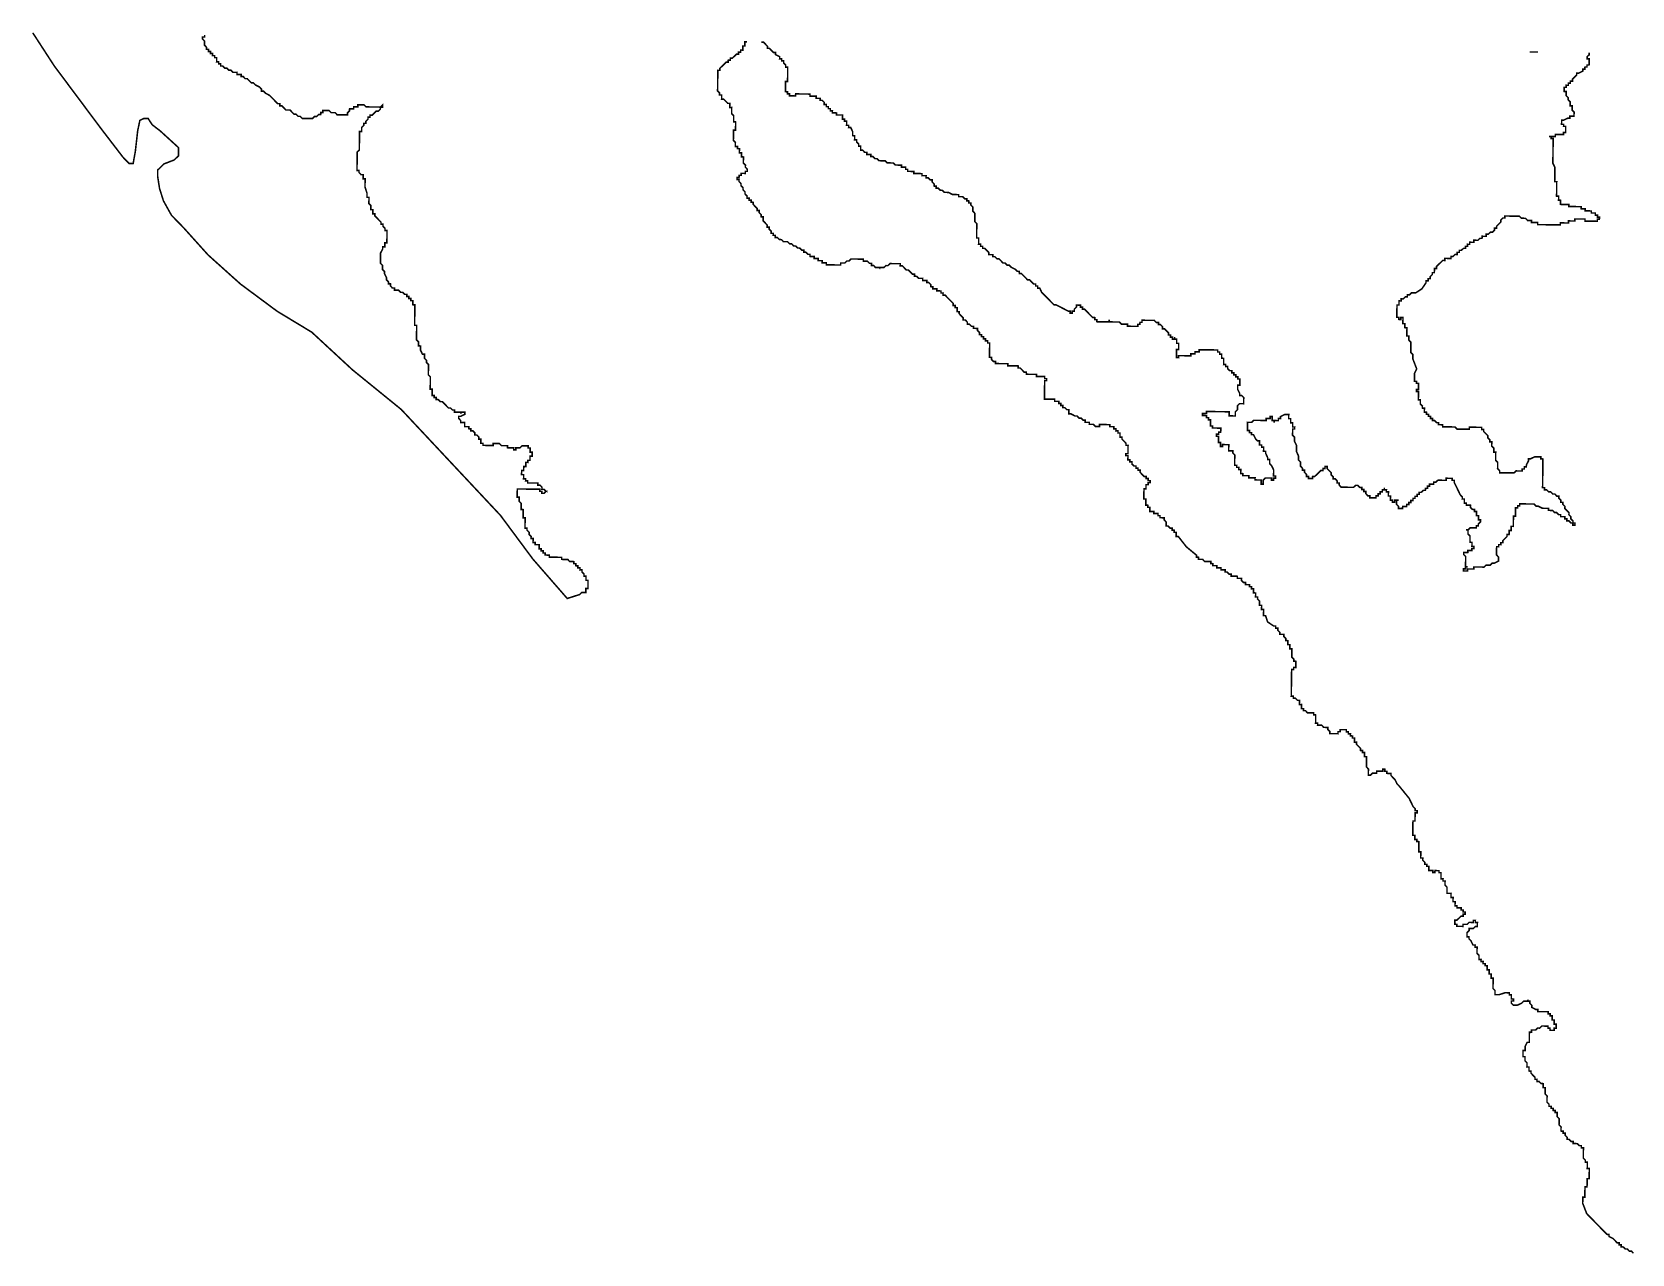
# Model space of a CAD drawing. Header units: metres. Extents: x 264643 to 276801, y 2090546 to 2143845.
# Drawn here: x 264643 to 267741, y 2141479 to 2143845 of the extents above; entities that cross this region are included whole.
import ezdxf

# ---------------------------------------------------------------- set-up
doc = ezdxf.new("R2010")
doc.units = ezdxf.units.M
doc.layers.add('HAZARDS LINE', color=1, linetype='Continuous')

msp = doc.modelspace()

# ---------------------------------------------------------------- linework, layer by layer
at = {"layer": 'HAZARDS LINE', "lineweight": 0, "const_width": 2.98}
for points in [[(264644.6, 2143843.4), (264686.3, 2143779.2), (264776.2, 2143658.7), (264819.3, 2143602.5), (264831, 2143590.4), (264839, 2143590.3), (264843.3, 2143614.1), (264847.8, 2143653.8), (264852, 2143673.7), (264860, 2143677.6), (264868, 2143677.5), (264875.8, 2143665.4), (264891.5, 2143653.3), (264926.9, 2143621), (264926.7, 2143605.1), (264918.6, 2143597.2), (264898.7, 2143589.5), (264886.6, 2143577.7), (264886.4, 2143565.8), (264890.1, 2143541.9), (264897.7, 2143517.9), (264913.3, 2143489.9), (264936.9, 2143465.7), (264983.9, 2143413.4), (265046.8, 2143356.9), (265117.8, 2143304.2), (265184.9, 2143263.6), (265263.5, 2143190.9), (265358, 2143114.1), (265452.2, 2143013.5), (265550.3, 2142908.8), (265612.9, 2142824.4), (265679.5, 2142748), (265703.5, 2142755.6), (265707.5, 2142759.5), (265715.5, 2142759.4), (265715.6, 2142767.4), (265719.6, 2142767.3), (265719.8, 2142783.2), (265715.8, 2142783.3), (265715.9, 2142791.3), (265711.9, 2142791.3), (265712, 2142795.3), (265708.1, 2142799.3), (265708.1, 2142803.3), (265704.1, 2142803.3), (265704.2, 2142807.3), (265700.2, 2142807.4), (265700.2, 2142811.3), (265696.3, 2142811.4), (265696.3, 2142815.4), (265692.3, 2142815.4), (265692.4, 2142819.4), (265684.4, 2142819.5), (265680.5, 2142823.5), (265668.6, 2142823.7), (265668.6, 2142827.7), (265644.8, 2142828), (265644.8, 2142832), (265636.9, 2142832.1), (265636.9, 2142836), (265632.9, 2142836.1), (265633, 2142840.1), (265629, 2142840.1), (265629.1, 2142844.1), (265625.1, 2142844.1), (265625.2, 2142852.1), (265617.2, 2142852.2), (265617.3, 2142856.2), (265613.3, 2142856.2), (265613.4, 2142864.2), (265609.4, 2142864.2), (265609.5, 2142868.2), (265605.6, 2142872.2), (265605.6, 2142876.2), (265601.7, 2142880.3), (265601.7, 2142884.2), (265597.7, 2142884.3), (265598, 2142904.2), (265594, 2142904.2), (265594.2, 2142920.1), (265590.3, 2142920.2), (265590.4, 2142932.1), (265586.5, 2142936.1), (265586.6, 2142944.1), (265582.6, 2142944.2), (265582.8, 2142960.1), (265626.6, 2142959.5), (265626.5, 2142955.5), (265630.5, 2142955.5), (265630.4, 2142951.5), (265634.4, 2142951.5), (265638.4, 2142955.4), (265634.5, 2142959.4), (265630.5, 2142959.5), (265630.6, 2142963.4), (265626.7, 2142967.5), (265622.7, 2142967.5), (265622.7, 2142971.5), (265602.8, 2142971.7), (265602.9, 2142975.7), (265598.9, 2142975.8), (265599, 2142979.8), (265595, 2142979.8), (265595.1, 2142987.8), (265591.1, 2142987.8), (265591.2, 2142995.8), (265595.2, 2142995.7), (265595.3, 2143003.7), (265599.3, 2143003.6), (265599.4, 2143011.6), (265603.4, 2143011.5), (265603.4, 2143015.5), (265607.4, 2143015.5), (265607.5, 2143023.4), (265611.5, 2143023.4), (265611.6, 2143031.3), (265607.6, 2143031.4), (265607.7, 2143039.3), (265603.7, 2143039.4), (265603.8, 2143043.4), (265591.8, 2143043.5), (265587.8, 2143039.6), (265579.8, 2143039.7), (265579.8, 2143035.7), (265575.8, 2143035.8), (265575.9, 2143039.7), (265563.9, 2143039.9), (265564, 2143043.9), (265552.1, 2143044), (265548.1, 2143048), (265536.2, 2143048.2), (265536.1, 2143044.2), (265516.3, 2143044.5), (265516.3, 2143048.5), (265512.3, 2143048.5), (265512.4, 2143056.5), (265508.5, 2143056.5), (265508.5, 2143060.5), (265504.6, 2143064.5), (265500.6, 2143064.6), (265500.7, 2143068.5), (265496.7, 2143072.6), (265492.7, 2143072.6), (265492.8, 2143076.6), (265488.8, 2143076.7), (265488.9, 2143080.6), (265480.9, 2143080.7), (265481, 2143088.7), (265473.1, 2143088.8), (265473.1, 2143092.8), (265469.2, 2143096.8), (265469.2, 2143100.8), (265473.2, 2143100.7), (265481.2, 2143104.6), (265481.3, 2143108.6), (265461.4, 2143108.8), (265461.4, 2143112.8), (265457.5, 2143112.9), (265453.5, 2143116.9), (265449.6, 2143116.9), (265445.6, 2143121), (265437.8, 2143129), (265433.8, 2143129.1), (265429.9, 2143133.1), (265425.9, 2143133.2), (265425.9, 2143137.1), (265422, 2143137.2), (265422, 2143141.2), (265418, 2143141.2), (265418.2, 2143153.2), (265414.2, 2143153.2), (265414.5, 2143177.1), (265410.6, 2143181.1), (265410.8, 2143201), (265406.9, 2143205), (265407, 2143209), (265403, 2143213), (265403.1, 2143221), (265399.2, 2143221), (265395.3, 2143229.1), (265395.4, 2143237), (265391.4, 2143237.1), (265391.5, 2143245), (265387.6, 2143249), (265388, 2143276.9), (265384, 2143276.9), (265384.5, 2143316.7), (265380.5, 2143316.8), (265380.6, 2143324.7), (265376.6, 2143324.8), (265376.7, 2143328.8), (265372.7, 2143328.8), (265372.8, 2143332.8), (265368.8, 2143332.8), (265368.8, 2143336.8), (265364.8, 2143336.9), (265360.9, 2143340.9), (265356.9, 2143340.9), (265353, 2143345), (265345.1, 2143345.1), (265345.1, 2143349.1), (265341.1, 2143349.1), (265337.2, 2143353.1), (265337.3, 2143357.1), (265333.3, 2143357.2), (265333.3, 2143361.1), (265329.4, 2143365.2), (265329.5, 2143369.2), (265325.6, 2143377.2), (265325.6, 2143381.1), (265321.7, 2143385.2), (265321.8, 2143393.1), (265317.9, 2143397.2), (265318.1, 2143417), (265322.2, 2143424.9), (265322.3, 2143428.9), (265326.2, 2143428.9), (265326.3, 2143436.8), (265330.3, 2143436.8), (265330.6, 2143460.7), (265326.7, 2143460.7), (265326.7, 2143464.7), (265322.8, 2143468.7), (265322.8, 2143472.7), (265318.9, 2143472.7), (265318.9, 2143476.7), (265315, 2143480.7), (265311, 2143484.8), (265307.1, 2143488.8), (265307.2, 2143492.8), (265303.2, 2143492.8), (265303.3, 2143500.8), (265299.3, 2143500.8), (265299.4, 2143508.8), (265295.5, 2143512.8), (265295.6, 2143524.8), (265291.7, 2143524.8), (265291.8, 2143532.8), (265287.9, 2143544.8), (265288.2, 2143560.7), (265284.2, 2143560.7), (265284.3, 2143568.7), (265280.3, 2143568.7), (265276.4, 2143572.8), (265276.4, 2143576.7), (265272.4, 2143576.8), (265272.9, 2143612.6), (265276.9, 2143616.5), (265277.4, 2143652.3), (265281.4, 2143652.3), (265281.5, 2143660.2), (265285.5, 2143664.1), (265285.5, 2143668.1), (265289.5, 2143668.1), (265289.6, 2143672.1), (265293.6, 2143676), (265293.7, 2143680), (265297.6, 2143679.9), (265297.7, 2143683.9), (265301.7, 2143683.8), (265305.7, 2143687.8), (265309.7, 2143691.7), (265313.7, 2143691.6), (265317.7, 2143695.6), (265317.8, 2143699.5), (265321.8, 2143703.5), (265321.8, 2143699.5), (265289.9, 2143699.9), (265286, 2143703.9), (265274.1, 2143704.1), (265274, 2143700.1), (265266.1, 2143700.2), (265266, 2143696.2), (265258.1, 2143696.3), (265258, 2143692.4), (265254, 2143688.4), (265253.9, 2143684.4), (265234, 2143684.7), (265230.1, 2143688.7), (265222.2, 2143688.8), (265218.2, 2143692.9), (265206.3, 2143693), (265206.3, 2143689), (265202.3, 2143689.1), (265202.2, 2143685.1), (265198.2, 2143685.2), (265194.2, 2143681.2), (265190.2, 2143681.3), (265186.2, 2143677.4), (265166.3, 2143677.6), (265162.4, 2143681.6), (265158.4, 2143681.7), (265154.5, 2143685.7), (265150.5, 2143685.8), (265146.6, 2143689.8), (265142.7, 2143693.8), (265134.7, 2143693.9), (265130.8, 2143698), (265126.9, 2143702), (265122.9, 2143702), (265122.9, 2143706), (265118.9, 2143706.1), (265115, 2143710.1), (265111.1, 2143714.1), (265107.2, 2143718.2), (265103.2, 2143722.2), (265095.3, 2143726.3), (265091.4, 2143730.3), (265087.4, 2143730.3), (265087.5, 2143734.3), (265083.6, 2143738.4), (265075.7, 2143742.4), (265071.7, 2143746.5), (265067.8, 2143746.5), (265063.8, 2143750.5), (265059.9, 2143754.6), (265055.9, 2143754.6), (265052, 2143758.7), (265048, 2143758.7), (265048.1, 2143762.7), (265040.1, 2143762.8), (265040.2, 2143766.8), (265032.2, 2143766.9), (265028.3, 2143770.9), (265024.3, 2143770.9), (265020.4, 2143775), (265016.4, 2143775), (265012.5, 2143779.1), (265008.5, 2143779.1), (265008.5, 2143783.1), (265004.6, 2143783.1), (265004.6, 2143787.1), (265000.6, 2143787.2), (265000.7, 2143795.1), (264996.8, 2143795.2), (264996.8, 2143799.1), (264992.8, 2143799.2), (264992.9, 2143803.2), (264988.9, 2143803.2), (264989, 2143807.2), (264985, 2143807.3), (264985, 2143811.2), (264981.1, 2143811.3), (264981.1, 2143815.3), (264977.2, 2143819.3), (264977.3, 2143827.2), (264973.4, 2143831.3), (264973.4, 2143835.3), (264977.4, 2143835.2), (264977.4, 2143839.2)], [(266027.5, 2143825.7), (266023.5, 2143825.8), (266023.4, 2143817.8), (266019.5, 2143817.9), (266019.4, 2143809.9), (266015.4, 2143810), (266015.3, 2143806), (266011.3, 2143806.1), (266011.3, 2143802.1), (266007.3, 2143802.1), (266003.3, 2143798.2), (265999.3, 2143794.3), (265995.3, 2143794.3), (265995.2, 2143790.3), (265991.3, 2143790.4), (265991.2, 2143786.4), (265987.2, 2143786.5), (265983.2, 2143782.5), (265979.2, 2143778.6), (265975.1, 2143774.7), (265975.1, 2143770.7), (265971.1, 2143770.8), (265970.6, 2143731), (265974.5, 2143726.9), (265974.5, 2143723), (265978.5, 2143722.9), (265978.4, 2143715), (265982.3, 2143714.9), (265986.3, 2143710.9), (265990.2, 2143706.9), (265994.2, 2143706.8), (265994.1, 2143698.8), (265998, 2143698.8), (265997.9, 2143686.9), (266001.8, 2143682.8), (266001.7, 2143670.9), (266005.6, 2143670.8), (266005.4, 2143654.9), (266001.5, 2143655), (266001.2, 2143635.1), (266005.1, 2143631.1), (266005, 2143623.1), (266009, 2143623.1), (266009, 2143619.1), (266012.9, 2143619), (266012.8, 2143611.1), (266016.8, 2143611), (266016.7, 2143603.1), (266020.7, 2143603), (266020.5, 2143591.1), (266024.5, 2143587.1), (266024.4, 2143583.1), (266028.3, 2143579), (266028.3, 2143575.1), (266024.3, 2143575.1), (266024.3, 2143571.1), (266016.3, 2143571.2), (266016.2, 2143567.3), (266012.3, 2143567.3), (266012.2, 2143563.3), (266008.2, 2143563.4), (266008.2, 2143559.4), (266012.2, 2143559.4), (266012.1, 2143555.4), (266016, 2143551.3), (266016, 2143547.4), (266019.9, 2143543.3), (266019.9, 2143539.4), (266023.8, 2143535.3), (266023.7, 2143531.4), (266027.7, 2143527.3), (266027.6, 2143523.3), (266031.6, 2143523.3), (266031.5, 2143519.3), (266035.5, 2143519.3), (266035.5, 2143515.3), (266039.4, 2143515.2), (266039.4, 2143511.3), (266043.3, 2143507.2), (266047.3, 2143503.2), (266047.2, 2143499.2), (266051.2, 2143499.2), (266051.1, 2143495.2), (266055.1, 2143491.2), (266055, 2143487.2), (266059, 2143487.1), (266058.9, 2143479.2), (266062.8, 2143475.2), (266066.7, 2143471.1), (266066.7, 2143467.1), (266070.7, 2143467.1), (266070.6, 2143463.1), (266074.5, 2143459.1), (266074.5, 2143455.1), (266078.5, 2143455.1), (266078.4, 2143451.1), (266082.4, 2143451), (266082.3, 2143447.1), (266086.3, 2143447), (266090.2, 2143443), (266094.2, 2143442.9), (266098.1, 2143438.9), (266106.1, 2143438.8), (266110, 2143434.8), (266114, 2143434.7), (266117.9, 2143430.7), (266121.9, 2143430.6), (266125.8, 2143426.6), (266129.8, 2143426.5), (266133.7, 2143422.5), (266137.7, 2143422.5), (266137.7, 2143418.5), (266141.6, 2143418.4), (266145.6, 2143414.4), (266149.5, 2143414.4), (266149.5, 2143410.4), (266157.5, 2143410.3), (266157.4, 2143406.3), (266165.4, 2143406.2), (266165.3, 2143402.2), (266173.3, 2143402.1), (266173.2, 2143398.1), (266181.2, 2143398), (266181.1, 2143394.1), (266209, 2143393.7), (266209, 2143397.7), (266217, 2143397.6), (266221, 2143401.5), (266225, 2143401.5), (266229, 2143405.4), (266252.9, 2143405.1), (266252.8, 2143401.1), (266260.8, 2143401), (266264.7, 2143397), (266268.7, 2143396.9), (266268.6, 2143392.9), (266272.6, 2143392.9), (266276.5, 2143388.9), (266292.4, 2143388.7), (266296.5, 2143392.6), (266300.4, 2143392.5), (266304.5, 2143396.5), (266324.4, 2143396.2), (266324.3, 2143392.2), (266328.3, 2143392.2), (266332.2, 2143388.1), (266336.1, 2143384.1), (266340.1, 2143384.1), (266344, 2143380), (266348, 2143376), (266351.9, 2143376), (266351.9, 2143372), (266355.9, 2143371.9), (266359.8, 2143367.9), (266367.8, 2143367.8), (266367.7, 2143363.8), (266375.7, 2143363.7), (266375.6, 2143359.7), (266379.6, 2143359.7), (266383.5, 2143355.7), (266383.5, 2143351.7), (266387.4, 2143351.6), (266387.4, 2143347.7), (266395.3, 2143347.6), (266395.3, 2143343.6), (266403.2, 2143343.5), (266403.2, 2143339.5), (266407.2, 2143339.4), (266407.1, 2143335.5), (266411.1, 2143335.4), (266415, 2143331.4), (266419, 2143327.4), (266422.9, 2143323.3), (266426.8, 2143319.3), (266426.8, 2143315.3), (266430.7, 2143315.3), (266430.7, 2143311.3), (266434.7, 2143311.2), (266434.6, 2143303.3), (266438.5, 2143303.2), (266438.5, 2143299.3), (266442.4, 2143295.2), (266446.3, 2143291.2), (266446.3, 2143287.2), (266450.3, 2143287.2), (266454.2, 2143283.1), (266454.1, 2143279.2), (266458.1, 2143279.1), (266462, 2143275.1), (266466, 2143275), (266466, 2143271.1), (266473.9, 2143270.9), (266473.9, 2143267), (266477.8, 2143262.9), (266477.7, 2143259), (266481.7, 2143258.9), (266481.7, 2143254.9), (266485.7, 2143254.9), (266485.6, 2143250.9), (266489.6, 2143250.9), (266489.5, 2143246.9), (266493.5, 2143246.8), (266493.5, 2143242.8), (266497.4, 2143242.8), (266497.1, 2143214.9), (266501.1, 2143214.9), (266501, 2143210.9), (266504.9, 2143206.9), (266508.9, 2143206.8), (266508.9, 2143202.9), (266532.7, 2143202.6), (266532.7, 2143198.6), (266552.6, 2143198.3), (266552.5, 2143194.3), (266556.5, 2143194.3), (266560.4, 2143190.3), (266564.3, 2143186.2), (266568.3, 2143186.2), (266568.3, 2143182.2), (266588.2, 2143182), (266588.1, 2143178), (266604, 2143177.8), (266604, 2143173.8), (266607.9, 2143173.7), (266607.9, 2143169.8), (266603.9, 2143169.8), (266603.5, 2143134), (266623.3, 2143133.8), (266623.3, 2143129.8), (266631.2, 2143129.7), (266631.2, 2143125.7), (266635.2, 2143125.6), (266635.1, 2143121.7), (266639.1, 2143121.6), (266639, 2143117.6), (266643, 2143117.6), (266646.9, 2143113.6), (266650.9, 2143113.5), (266650.8, 2143105.6), (266654.8, 2143105.5), (266662.7, 2143101.4), (266666.7, 2143101.4), (266670.6, 2143097.3), (266674.6, 2143097.3), (266678.5, 2143093.3), (266682.5, 2143093.2), (266682.4, 2143089.2), (266690.4, 2143089.1), (266690.3, 2143085.2), (266698.3, 2143085.1), (266702.2, 2143081), (266710.2, 2143080.9), (266710.2, 2143084.9), (266730.1, 2143084.6), (266730.1, 2143080.7), (266738, 2143080.6), (266738, 2143076.6), (266742, 2143076.5), (266741.9, 2143072.6), (266745.9, 2143072.5), (266745.8, 2143068.5), (266749.8, 2143068.5), (266749.7, 2143060.5), (266753.7, 2143060.5), (266753.6, 2143056.5), (266757.6, 2143052.5), (266761.5, 2143048.4), (266761.4, 2143044.5), (266765.4, 2143044.4), (266765.2, 2143028.5), (266761.2, 2143028.5), (266761.2, 2143024.6), (266765.2, 2143024.5), (266765.1, 2143016.6), (266769, 2143016.5), (266769, 2143012.5), (266773, 2143012.5), (266772.9, 2143008.5), (266776.8, 2143004.5), (266780.8, 2143004.4), (266780.8, 2143000.4), (266784.7, 2143000.4), (266784.7, 2142996.4), (266788.7, 2142996.4), (266788.6, 2142992.4), (266796.5, 2142984.3), (266800.4, 2142984.3), (266800.4, 2142980.3), (266804.4, 2142980.2), (266804.3, 2142976.3), (266808.3, 2142976.2), (266808.2, 2142972.2), (266804.3, 2142972.3), (266804.2, 2142968.3), (266800.2, 2142968.4), (266800.1, 2142960.4), (266796.2, 2142960.5), (266795.9, 2142940.6), (266799.9, 2142940.5), (266799.7, 2142928.6), (266803.7, 2142928.5), (266803.7, 2142924.5), (266807.6, 2142924.5), (266807.5, 2142916.5), (266815.5, 2142916.4), (266815.4, 2142912.5), (266823.4, 2142912.4), (266823.3, 2142908.4), (266827.3, 2142908.3), (266827.3, 2142904.4), (266835.2, 2142904.3), (266835.2, 2142900.3), (266839.1, 2142896.2), (266839, 2142888.3), (266843, 2142888.2), (266846.9, 2142884.2), (266850.9, 2142884.2), (266850.8, 2142880.2), (266854.8, 2142880.1), (266854.8, 2142876.1), (266858.7, 2142876.1), (266858.6, 2142868.1), (266862.6, 2142868.1), (266878.3, 2142848), (266897.9, 2142831.8), (266897.9, 2142827.9), (266901.9, 2142827.8), (266901.8, 2142823.8), (266909.8, 2142823.7), (266913.7, 2142819.7), (266925.6, 2142819.5), (266925.6, 2142815.6), (266929.6, 2142815.5), (266929.5, 2142811.5), (266937.5, 2142811.4), (266937.4, 2142807.5), (266945.4, 2142807.3), (266945.3, 2142803.4), (266953.3, 2142803.3), (266953.2, 2142799.3), (266957.2, 2142799.2), (266961.1, 2142795.2), (266965.1, 2142795.2), (266965.1, 2142791.2), (266977, 2142791), (266976.9, 2142787.1), (266984.9, 2142786.9), (266984.8, 2142783), (266988.8, 2142778.9), (266992.7, 2142778.9), (266992.7, 2142774.9), (267000.7, 2142774.8), (267000.6, 2142770.8), (267004.6, 2142770.8), (267004.5, 2142766.8), (267008.5, 2142766.8), (267008.4, 2142758.8), (267012.4, 2142758.7), (267012.3, 2142750.8), (267016.3, 2142750.7), (267016.2, 2142746.8), (267020.1, 2142742.7), (267020, 2142734.8), (267024, 2142734.7), (267023.9, 2142726.8), (267027.9, 2142726.7), (267027.7, 2142714.8), (267031.7, 2142714.7), (267035.5, 2142702.7), (267047.4, 2142694.6), (267051.3, 2142694.6), (267051.3, 2142690.6), (267055.3, 2142690.6), (267055.2, 2142686.6), (267059.1, 2142682.5), (267059.1, 2142678.6), (267067, 2142678.5), (267067, 2142674.5), (267070.9, 2142670.5), (267070.9, 2142666.5), (267074.8, 2142666.4), (267074.7, 2142658.5), (267078.7, 2142658.4), (267078.6, 2142650.5), (267082.6, 2142650.4), (267082.4, 2142634.5), (267086.3, 2142630.5), (267086.3, 2142626.5), (267090.3, 2142626.4), (267090.1, 2142614.5), (267086.1, 2142614.6), (267086.1, 2142610.6), (267082.1, 2142610.6), (267081.4, 2142558.9), (267085.4, 2142558.9), (267085.4, 2142554.9), (267089.3, 2142554.8), (267093.3, 2142550.8), (267097.2, 2142550.8), (267097.1, 2142542.8), (267101.1, 2142542.8), (267101, 2142534.8), (267105, 2142534.7), (267104.9, 2142530.8), (267108.9, 2142530.7), (267112.8, 2142526.7), (267124.8, 2142526.5), (267124.7, 2142522.6), (267128.7, 2142522.5), (267128.5, 2142506.6), (267132.5, 2142506.5), (267132.4, 2142502.6), (267140.4, 2142502.5), (267144.3, 2142498.4), (267152.3, 2142498.3), (267152.2, 2142494.4), (267156.1, 2142490.3), (267156.1, 2142486.3), (267172, 2142486.1), (267172, 2142490.1), (267176, 2142490.1), (267176.1, 2142494), (267188, 2142493.9), (267188, 2142489.9), (267191.9, 2142489.9), (267191.9, 2142485.9), (267195.9, 2142485.8), (267195.8, 2142481.9), (267199.8, 2142481.8), (267199.7, 2142477.8), (267203.7, 2142477.8), (267203.6, 2142469.8), (267207.6, 2142469.8), (267207.5, 2142465.8), (267211.5, 2142461.8), (267215.4, 2142457.7), (267215.3, 2142453.8), (267219.3, 2142453.7), (267219.3, 2142449.7), (267223.2, 2142449.7), (267223.1, 2142441.7), (267227.1, 2142441.7), (267226.9, 2142421.8), (267230.8, 2142417.7), (267230.6, 2142405.8), (267234.6, 2142405.8), (267238.6, 2142409.7), (267246.6, 2142409.6), (267246.7, 2142413.6), (267258.6, 2142413.4), (267258.6, 2142417.4), (267262.6, 2142417.3), (267262.6, 2142413.4), (267266.5, 2142413.3), (267266.5, 2142409.3), (267274.4, 2142409.2), (267274.4, 2142405.3), (267278.3, 2142401.2), (267282.2, 2142397.2), (267286.1, 2142389.2), (267290, 2142385.2), (267309.6, 2142361), (267317.4, 2142345), (267321.3, 2142341), (267321.3, 2142337), (267325.2, 2142337), (267325.2, 2142333), (267321.2, 2142333), (267321, 2142317.1), (267317, 2142317.2), (267316.7, 2142289.3), (267320.6, 2142289.3), (267320.5, 2142281.3), (267324.5, 2142281.3), (267324.5, 2142277.3), (267328.5, 2142277.2), (267328.2, 2142257.3), (267332.2, 2142257.3), (267332, 2142245.4), (267336, 2142245.3), (267335.9, 2142241.3), (267339.9, 2142237.3), (267339.8, 2142233.3), (267343.8, 2142233.3), (267343.7, 2142229.3), (267347.7, 2142229.2), (267347.6, 2142221.3), (267355.6, 2142221.2), (267355.5, 2142217.2), (267359.5, 2142217.2), (267359.6, 2142221.1), (267367.5, 2142221), (267367.5, 2142217.1), (267371.4, 2142217), (267371.3, 2142205.1), (267375.3, 2142205), (267375.2, 2142201), (267379.2, 2142201), (267379.1, 2142193), (267383, 2142189), (267382.9, 2142177.1), (267390.8, 2142177), (267390.7, 2142169), (267394.7, 2142169), (267394.6, 2142161), (267398.6, 2142161), (267398.5, 2142153), (267402.4, 2142152.9), (267402.4, 2142149), (267410.3, 2142148.9), (267410.3, 2142144.9), (267414.3, 2142144.8), (267414.2, 2142140.9), (267418.2, 2142140.8), (267418.2, 2142136.8), (267414.2, 2142136.9), (267414.1, 2142132.9), (267410.1, 2142133), (267406.1, 2142129), (267402.1, 2142125.1), (267398.1, 2142125.2), (267398, 2142117.2), (267402, 2142117.1), (267401.9, 2142113.2), (267413.9, 2142113), (267413.9, 2142117), (267421.9, 2142116.9), (267425.9, 2142120.8), (267433.9, 2142120.7), (267433.9, 2142124.7), (267437.9, 2142124.6), (267437.8, 2142120.7), (267441.8, 2142120.6), (267441.7, 2142112.7), (267437.7, 2142112.7), (267433.7, 2142108.8), (267425.8, 2142108.9), (267425.7, 2142104.9), (267421.7, 2142101), (267421.6, 2142093), (267425.5, 2142093), (267425.5, 2142089), (267429.4, 2142085), (267433.3, 2142077), (267437.3, 2142076.9), (267437.2, 2142072.9), (267441.2, 2142072.9), (267441, 2142060.9), (267445, 2142056.9), (267444.9, 2142049), (267448.9, 2142048.9), (267448.8, 2142044.9), (267452.8, 2142044.9), (267452.7, 2142040.9), (267456.7, 2142040.8), (267456.7, 2142036.9), (267460.6, 2142036.8), (267460.5, 2142028.9), (267464.5, 2142028.8), (267464.4, 2142020.9), (267468.4, 2142020.8), (267468.3, 2142012.8), (267472.3, 2142012.8), (267472, 2141992.9), (267475.9, 2141988.9), (267475.8, 2141980.9), (267483.8, 2141980.8), (267495.8, 2141984.6), (267503.7, 2141984.5), (267503.7, 2141980.6), (267507.6, 2141980.5), (267507.5, 2141972.6), (267511.5, 2141972.5), (267511.5, 2141968.5), (267507.5, 2141968.6), (267507.4, 2141964.6), (267511.4, 2141960.6), (267519.3, 2141960.5), (267527.3, 2141964.3), (267531.4, 2141968.3), (267543.3, 2141968.1), (267543.2, 2141964.1), (267547.2, 2141960.1), (267547.1, 2141956.1), (267555, 2141952.1), (267559, 2141952), (267559, 2141948), (267578.8, 2141947.8), (267578.8, 2141943.8), (267582.8, 2141943.7), (267582.7, 2141939.8), (267586.7, 2141939.7), (267586.6, 2141931.8), (267590.6, 2141931.7), (267590.5, 2141923.7), (267594.4, 2141923.7), (267594.3, 2141915.7), (267590.4, 2141915.8), (267590.3, 2141911.8), (267582.4, 2141911.9), (267582.4, 2141915.9), (267578.4, 2141915.9), (267578.5, 2141919.9), (267566.5, 2141920.1), (267562.5, 2141916.1), (267558.5, 2141916.2), (267554.5, 2141912.3), (267546.6, 2141912.4), (267546.5, 2141908.4), (267542.5, 2141908.4), (267542.3, 2141888.6), (267538.3, 2141888.6), (267534.2, 2141880.7), (267534.1, 2141872.7), (267530.1, 2141872.8), (267530, 2141860.9), (267534, 2141860.8), (267533.9, 2141852.9), (267537.8, 2141848.8), (267537.7, 2141840.9), (267541.7, 2141840.8), (267541.6, 2141832.9), (267545.5, 2141832.8), (267545.5, 2141828.8), (267549.4, 2141824.8), (267553.3, 2141820.8), (267553.3, 2141816.8), (267557.3, 2141816.7), (267557.2, 2141812.8), (267561.2, 2141812.7), (267565.1, 2141808.7), (267569.1, 2141808.6), (267569, 2141800.7), (267573, 2141800.6), (267572.8, 2141788.7), (267576.7, 2141784.7), (267576.6, 2141772.7), (267580.5, 2141768.7), (267580.5, 2141764.7), (267584.5, 2141764.7), (267584.4, 2141760.7), (267588.4, 2141760.6), (267588.3, 2141756.7), (267592.3, 2141756.6), (267592.3, 2141752.6), (267596.2, 2141752.6), (267596.1, 2141744.6), (267600.1, 2141740.6), (267599.9, 2141728.7), (267603.8, 2141724.6), (267603.7, 2141716.7), (267607.7, 2141716.6), (267607.7, 2141712.7), (267611.6, 2141712.6), (267611.6, 2141708.6), (267615.5, 2141704.6), (267615.5, 2141700.6), (267619.4, 2141700.6), (267623.4, 2141696.5), (267627.3, 2141696.5), (267627.3, 2141692.5), (267635.2, 2141692.4), (267639.2, 2141688.4), (267643.1, 2141688.3), (267643.1, 2141684.3), (267647.1, 2141684.3), (267646.8, 2141664.4), (267650.7, 2141660.4), (267650.7, 2141656.4), (267654.7, 2141656.3), (267654.5, 2141644.4), (267658.5, 2141644.4), (267658.2, 2141624.5), (267654.3, 2141624.5), (267654.1, 2141608.6), (267650.1, 2141608.7), (267649.8, 2141588.8), (267645.9, 2141588.8), (267645.7, 2141576.9), (267653.4, 2141556.9), (267692.7, 2141516.6), (267696.6, 2141516.5), (267696.6, 2141512.6), (267704.5, 2141508.5), (267708.4, 2141504.5), (267712.3, 2141500.4), (267716.3, 2141500.4), (267716.3, 2141496.4), (267720.3, 2141496.4), (267720.2, 2141492.4), (267724.2, 2141492.3), (267728.1, 2141488.3), (267732.1, 2141488.2), (267736, 2141484.2), (267740, 2141484.2), (267743.9, 2141480.1)], [(266055.4, 2143825.4), (266059.3, 2143825.3), (266063.3, 2143821.3), (266067.2, 2143817.3), (266067.1, 2143813.3), (266071.1, 2143813.2), (266075, 2143809.2), (266079, 2143805.2), (266082.9, 2143805.1), (266082.9, 2143801.2), (266090.8, 2143797.1), (266090.7, 2143793.1), (266094.7, 2143793.1), (266094.7, 2143789.1), (266098.6, 2143789), (266098.6, 2143785), (266102.5, 2143781), (266102.5, 2143777), (266106.4, 2143777), (266106.1, 2143749.1), (266102.1, 2143749.2), (266101.9, 2143729.3), (266105.8, 2143729.2), (266105.8, 2143725.3), (266109.8, 2143725.2), (266109.7, 2143721.2), (266121.6, 2143721.1), (266121.7, 2143725.1), (266149.5, 2143724.7), (266149.5, 2143720.7), (266161.4, 2143720.6), (266161.4, 2143716.6), (266169.3, 2143716.5), (266169.3, 2143712.5), (266173.3, 2143712.5), (266177.2, 2143708.4), (266177.1, 2143704.5), (266181.1, 2143704.4), (266181.1, 2143700.4), (266185, 2143700.4), (266185, 2143696.4), (266189, 2143696.4), (266188.9, 2143692.4), (266192.9, 2143692.3), (266192.8, 2143688.3), (266200.8, 2143688.2), (266200.7, 2143684.3), (266212.7, 2143684.1), (266212.6, 2143676.2), (266216.5, 2143676.1), (266216.5, 2143672.1), (266220.5, 2143672.1), (266220.4, 2143664.1), (266224.4, 2143664.1), (266224.3, 2143660.1), (266228.3, 2143660), (266232.2, 2143652), (266232.1, 2143644.1), (266236, 2143644), (266235.9, 2143636.1), (266239.9, 2143636), (266239.9, 2143632), (266243.8, 2143628), (266243.7, 2143624), (266247.7, 2143624), (266247.6, 2143616), (266251.6, 2143616), (266255.5, 2143611.9), (266259.5, 2143611.9), (266259.4, 2143607.9), (266267.4, 2143607.8), (266267.3, 2143603.8), (266271.3, 2143603.8), (266275.2, 2143599.8), (266279.2, 2143599.7), (266283.1, 2143595.7), (266295.1, 2143595.5), (266299, 2143591.5), (266310.9, 2143591.3), (266314.9, 2143587.3), (266326.8, 2143587.2), (266326.7, 2143583.2), (266334.7, 2143583.1), (266334.7, 2143579.1), (266338.6, 2143579.1), (266338.6, 2143575.1), (266350.5, 2143574.9), (266350.5, 2143570.9), (266366.4, 2143570.7), (266366.3, 2143566.8), (266374.3, 2143566.7), (266374.2, 2143562.7), (266378.2, 2143562.6), (266382.1, 2143558.6), (266386.1, 2143558.5), (266386.1, 2143554.6), (266390, 2143550.5), (266389.9, 2143546.6), (266393.9, 2143546.5), (266393.9, 2143542.5), (266397.8, 2143542.5), (266401.8, 2143538.5), (266405.7, 2143538.4), (266409.7, 2143534.4), (266417.6, 2143534.3), (266425.5, 2143530.2), (266437.5, 2143530), (266437.4, 2143526.1), (266445.4, 2143526), (266449.3, 2143521.9), (266453.3, 2143521.9), (266453.2, 2143517.9), (266457.2, 2143517.8), (266457.1, 2143513.9), (266461.1, 2143513.8), (266461.1, 2143509.8), (266465, 2143505.8), (266464.9, 2143497.9), (266468.8, 2143493.8), (266468.6, 2143477.9), (266472.5, 2143473.9), (266472.2, 2143446), (266476.2, 2143446), (266476, 2143434.1), (266480, 2143434), (266479.9, 2143430), (266483.9, 2143430), (266483.9, 2143426), (266487.8, 2143425.9), (266491.8, 2143421.9), (266495.7, 2143417.9), (266495.6, 2143413.9), (266503.6, 2143413.8), (266503.5, 2143409.8), (266507.5, 2143409.8), (266511.5, 2143405.7), (266515.4, 2143405.7), (266519.4, 2143401.7), (266523.3, 2143397.6), (266527.3, 2143397.6), (266531.2, 2143393.6), (266535.2, 2143393.5), (266539.1, 2143389.5), (266547, 2143385.4), (266550.9, 2143381.4), (266554.9, 2143381.3), (266554.8, 2143377.3), (266558.8, 2143377.3), (266562.8, 2143373.3), (266570.6, 2143365.2), (266574.6, 2143365.2), (266578.5, 2143361.1), (266582.4, 2143357.1), (266586.4, 2143357), (266586.4, 2143353.1), (266590.3, 2143353), (266590.3, 2143349), (266594.3, 2143349), (266598.1, 2143341), (266602.1, 2143336.9), (266609.9, 2143328.9), (266613.9, 2143324.9), (266617.8, 2143320.8), (266621.7, 2143316.8), (266625.7, 2143316.8), (266641.5, 2143308.6), (266649.4, 2143304.5), (266653.4, 2143304.5), (266653.3, 2143300.5), (266657.3, 2143300.4), (266657.3, 2143304.4), (266661.3, 2143304.4), (266661.4, 2143308.3), (266665.4, 2143312.3), (266665.5, 2143316.2), (266673.4, 2143316.1), (266673.4, 2143312.2), (266677.3, 2143312.1), (266677.3, 2143308.1), (266681.3, 2143308.1), (266689.1, 2143300), (266693, 2143296), (266697, 2143292), (266700.9, 2143291.9), (266700.9, 2143287.9), (266704.9, 2143287.9), (266704.8, 2143283.9), (266728.7, 2143283.6), (266728.7, 2143287.6), (266728.7, 2143283.6), (266748.6, 2143283.3), (266752.5, 2143279.3), (266764.4, 2143279.2), (266764.4, 2143275.2), (266784.3, 2143274.9), (266784.3, 2143278.9), (266788.3, 2143278.9), (266788.4, 2143282.8), (266792.3, 2143282.8), (266792.4, 2143286.8), (266816.2, 2143286.5), (266820.2, 2143282.4), (266824.2, 2143282.4), (266824.1, 2143278.4), (266828.1, 2143278.4), (266832, 2143274.3), (266832, 2143270.3), (266835.9, 2143270.3), (266843.8, 2143262.2), (266843.7, 2143258.3), (266847.7, 2143258.2), (266847.7, 2143254.2), (266851.6, 2143254.2), (266851.6, 2143250.2), (266855.6, 2143250.1), (266855.6, 2143254.1), (266855.6, 2143250.1), (266859.5, 2143250.1), (266859.4, 2143242.1), (266863.4, 2143242.1), (266863.3, 2143230.2), (266859.3, 2143230.2), (266859.1, 2143214.3), (266863.1, 2143214.2), (266863.1, 2143218.2), (266887, 2143217.9), (266887, 2143221.9), (266895, 2143221.8), (266895, 2143225.8), (266903, 2143225.7), (266903, 2143229.6), (266938.8, 2143229.2), (266938.8, 2143225.2), (266942.8, 2143225.2), (266942.7, 2143221.2), (266946.7, 2143221.1), (266946.6, 2143213.2), (266950.6, 2143213.1), (266950.4, 2143201.2), (266954.4, 2143201.1), (266954.3, 2143197.2), (266958.3, 2143197.1), (266958.3, 2143193.1), (266962.2, 2143189.1), (266966.2, 2143189), (266966.1, 2143185.1), (266970.1, 2143185), (266970, 2143181), (266974, 2143181), (266974, 2143177), (266978, 2143177), (266977.9, 2143173), (266981.9, 2143172.9), (266981.7, 2143161), (266977.7, 2143161), (266977.6, 2143153.1), (266981.5, 2143145.1), (266981.5, 2143141.1), (266985.4, 2143141.1), (266989.4, 2143137), (266989.2, 2143125.1), (266981.3, 2143125.2), (266977.2, 2143121.3), (266977.1, 2143113.3), (266973.1, 2143109.4), (266973, 2143101.4), (266961.1, 2143101.6), (266961.2, 2143109.5), (266917.4, 2143110.1), (266917.4, 2143106.1), (266909.4, 2143106.2), (266909.4, 2143102.2), (266917.3, 2143102.1), (266917.3, 2143098.2), (266921.2, 2143098.1), (266921.2, 2143094.1), (266925.2, 2143094.1), (266925, 2143082.1), (266929, 2143082.1), (266928.9, 2143078.1), (266944.9, 2143077.9), (266944.8, 2143070), (266940.8, 2143070), (266940.7, 2143066), (266936.7, 2143066.1), (266936.7, 2143062.1), (266940.7, 2143062.1), (266940.5, 2143050.1), (266944.5, 2143050.1), (266944.4, 2143042.1), (266948.4, 2143042.1), (266948.4, 2143046), (266960.4, 2143045.9), (266960.2, 2143034), (266968.2, 2143033.8), (266968.1, 2143029.9), (266972, 2143025.8), (266971.8, 2143006), (266975.8, 2143005.9), (266975.7, 2143001.9), (266979.7, 2143001.9), (266979.6, 2142997.9), (266983.6, 2142997.8), (266983.5, 2142989.9), (266987.5, 2142989.8), (266987.4, 2142985.9), (266999.4, 2142985.7), (266999.3, 2142981.7), (267011.3, 2142981.6), (267011.2, 2142977.6), (267023.1, 2142977.4), (267023, 2142969.5), (267027, 2142969.4), (267027.1, 2142977.4), (267031.1, 2142981.3), (267043.1, 2142981.2), (267043, 2142977.2), (267047, 2142977.1), (267047.1, 2142981.1), (267051, 2142981.1), (267051.1, 2142985), (267047.1, 2142985.1), (267047.3, 2142997), (267043.4, 2143005), (267039.5, 2143009.1), (267039.6, 2143017), (267035.6, 2143017.1), (267035.6, 2143021), (267031.8, 2143029.1), (267031.8, 2143033), (267027.8, 2143033.1), (267027.9, 2143041), (267024, 2143041.1), (267024, 2143045.1), (267020, 2143045.1), (267020.1, 2143053.1), (267016.1, 2143053.1), (267012.2, 2143057.2), (267008.3, 2143065.2), (267004.4, 2143065.2), (267004.4, 2143069.2), (267000.4, 2143069.2), (267000.5, 2143073.2), (266996.5, 2143073.3), (266996.7, 2143089.2), (267004.7, 2143089.1), (267008.7, 2143093), (267032.6, 2143092.7), (267032.6, 2143096.7), (267040.6, 2143096.6), (267040.6, 2143100.6), (267044.6, 2143100.5), (267044.5, 2143092.6), (267048.5, 2143092.5), (267048.4, 2143088.5), (267048.5, 2143092.5), (267056.4, 2143092.4), (267056.5, 2143096.4), (267060.5, 2143096.3), (267060.5, 2143100.3), (267068.5, 2143104.2), (267076.5, 2143104.1), (267076.4, 2143096.1), (267080.3, 2143096.1), (267080.2, 2143088.1), (267084.2, 2143088.1), (267084.1, 2143080.1), (267088.1, 2143080.1), (267088, 2143076.1), (267084.1, 2143076.1), (267083.9, 2143064.2), (267087.8, 2143060.2), (267087.7, 2143052.2), (267091.6, 2143044.2), (267091.5, 2143032.3), (267095.3, 2143024.3), (267095.2, 2143016.3), (267099.2, 2143012.3), (267099.1, 2143004.3), (267103, 2143000.3), (267102.9, 2142996.3), (267106.9, 2142996.3), (267106.9, 2142992.3), (267110.8, 2142988.3), (267110.7, 2142984.3), (267114.7, 2142984.2), (267114.7, 2142980.2), (267122.6, 2142980.1), (267122.7, 2142984.1), (267126.7, 2142984.1), (267130.7, 2142988), (267134.7, 2142991.9), (267138.7, 2142995.9), (267142.7, 2142995.8), (267142.8, 2142999.8), (267146.7, 2142999.7), (267146.8, 2143003.7), (267150.8, 2143003.7), (267150.7, 2142999.7), (267154.6, 2142995.7), (267158.6, 2142991.6), (267158.5, 2142987.6), (267162.5, 2142983.6), (267162.4, 2142979.6), (267166.4, 2142979.6), (267170.3, 2142975.6), (267170.3, 2142971.6), (267174.2, 2142971.5), (267174.2, 2142967.6), (267178.1, 2142963.5), (267202, 2142963.2), (267206, 2142967.1), (267210, 2142967.1), (267213.9, 2142963.1), (267217.9, 2142963), (267217.8, 2142959), (267221.8, 2142959), (267221.8, 2142955), (267225.7, 2142955), (267225.7, 2142951), (267229.6, 2142946.9), (267233.6, 2142946.9), (267233.5, 2142942.9), (267245.5, 2142942.8), (267245.5, 2142946.7), (267249.5, 2142946.7), (267249.6, 2142950.7), (267253.5, 2142950.6), (267253.6, 2142954.6), (267257.6, 2142954.5), (267257.6, 2142958.5), (267261.6, 2142958.5), (267261.6, 2142962.5), (267261.6, 2142958.5), (267265.6, 2142958.4), (267265.5, 2142954.4), (267269.5, 2142954.4), (267269.4, 2142946.4), (267273.4, 2142946.4), (267273.3, 2142938.4), (267277.2, 2142938.4), (267277.2, 2142934.4), (267281.2, 2142934.4), (267281.2, 2142938.3), (267289.2, 2142938.2), (267285.2, 2142938.3), (267285.1, 2142930.3), (267289, 2142926.3), (267289, 2142922.3), (267296.9, 2142922.2), (267297, 2142926.2), (267304.9, 2142926.1), (267305, 2142930.1), (267309, 2142930), (267309, 2142934), (267313, 2142933.9), (267313, 2142937.9), (267317, 2142937.9), (267317.1, 2142941.8), (267321, 2142941.8), (267321.1, 2142945.8), (267325.1, 2142945.7), (267325.1, 2142949.7), (267329.1, 2142949.7), (267329.2, 2142953.6), (267333.1, 2142953.6), (267337.2, 2142957.5), (267341.1, 2142957.5), (267341.2, 2142961.4), (267345.2, 2142961.4), (267345.2, 2142965.4), (267349.2, 2142965.3), (267349.2, 2142969.3), (267357.2, 2142969.2), (267357.2, 2142973.2), (267361.2, 2142973.1), (267365.3, 2142977), (267381.2, 2142976.8), (267381.2, 2142980.8), (267393.1, 2142980.7), (267393.1, 2142976.7), (267397.1, 2142976.6), (267397, 2142972.7), (267400.9, 2142964.6), (267408.7, 2142948.6), (267412.6, 2142944.6), (267412.5, 2142940.6), (267416.5, 2142940.6), (267416.4, 2142932.6), (267420.4, 2142932.6), (267420.3, 2142928.6), (267428.3, 2142928.5), (267428.2, 2142924.5), (267432.2, 2142920.5), (267436.1, 2142920.4), (267436.1, 2142916.5), (267440.1, 2142916.4), (267440, 2142908.4), (267443.9, 2142908.4), (267443.8, 2142900.4), (267447.8, 2142900.4), (267447.8, 2142896.4), (267443.7, 2142892.5), (267443.7, 2142888.5), (267439.7, 2142888.6), (267439.7, 2142884.6), (267427.7, 2142884.7), (267423.7, 2142880.8), (267419.7, 2142880.9), (267423.7, 2142880.8), (267423.6, 2142872.8), (267427.5, 2142868.8), (267427.4, 2142856.9), (267431.3, 2142856.8), (267431.2, 2142848.9), (267435.2, 2142848.8), (267435.2, 2142844.8), (267431.2, 2142844.9), (267431.1, 2142840.9), (267423.2, 2142841), (267423.1, 2142837), (267415.2, 2142837.1), (267415.1, 2142833.2), (267419.1, 2142829.1), (267418.8, 2142809.2), (267422.8, 2142809.2), (267418.8, 2142809.2), (267418.8, 2142805.3), (267414.8, 2142805.3), (267414.7, 2142801.3), (267422.7, 2142801.2), (267422.7, 2142805.2), (267434.7, 2142805.1), (267434.7, 2142809), (267454.6, 2142808.8), (267458.6, 2142812.7), (267466.6, 2142812.6), (267470.6, 2142816.5), (267474.6, 2142816.5), (267482.6, 2142820.4), (267482.7, 2142828.3), (267478.8, 2142832.4), (267479, 2142848.3), (267483, 2142848.2), (267483, 2142852.2), (267487, 2142852.1), (267487, 2142856.1), (267491, 2142856.1), (267491.1, 2142860), (267495.1, 2142864), (267499.1, 2142867.9), (267499.2, 2142871.9), (267503.1, 2142871.8), (267503.2, 2142879.8), (267507.2, 2142879.7), (267507.3, 2142887.7), (267511.3, 2142887.6), (267511.6, 2142907.5), (267515.5, 2142907.5), (267515.7, 2142923.4), (267519.7, 2142923.3), (267519.8, 2142927.3), (267523.7, 2142927.3), (267523.8, 2142931.2), (267551.6, 2142930.9), (267555.6, 2142926.9), (267559.5, 2142926.8), (267567.4, 2142922.7), (267579.4, 2142922.6), (267579.3, 2142918.6), (267587.3, 2142918.5), (267591.2, 2142914.5), (267595.2, 2142914.4), (267599.1, 2142910.4), (267603.1, 2142910.3), (267603, 2142906.4), (267611, 2142906.3), (267610.9, 2142902.3), (267614.9, 2142902.2), (267614.9, 2142898.2), (267618.9, 2142898.2), (267622.8, 2142894.2), (267626.8, 2142894.1), (267626.7, 2142890.1), (267630.7, 2142890.1), (267630.7, 2142894.1), (267626.8, 2142894.1), (267626.8, 2142898.1), (267622.9, 2142902.1), (267622.9, 2142906.1), (267619, 2142910.1), (267619.1, 2142914.1), (267615.1, 2142918.1), (267611.2, 2142922.2), (267611.3, 2142926.1), (267607.3, 2142930.2), (267607.4, 2142934.2), (267603.4, 2142934.2), (267603.4, 2142938.2), (267599.5, 2142942.2), (267599.6, 2142946.2), (267595.6, 2142946.2), (267591.7, 2142950.3), (267587.7, 2142950.3), (267583.8, 2142954.4), (267579.8, 2142954.4), (267575.9, 2142958.4), (267571.9, 2142958.5), (267571.9, 2142962.5), (267568, 2142962.5), (267568.7, 2143018.2), (267564.7, 2143018.3), (267564.7, 2143022.2), (267552.8, 2143022.4), (267544.8, 2143018.5), (267540.8, 2143018.6), (267540.8, 2143014.6), (267536.7, 2143006.7), (267536.6, 2143002.7), (267532.7, 2143002.8), (267532.6, 2142998.8), (267528.6, 2142998.8), (267528.6, 2142994.8), (267516.7, 2142995), (267512.6, 2142991.1), (267484.8, 2142991.4), (267484.8, 2142995.4), (267480.9, 2142999.4), (267481.1, 2143011.4), (267477.1, 2143015.4), (267477.3, 2143031.3), (267473.4, 2143031.4), (267473.5, 2143039.3), (267469.5, 2143043.3), (267469.6, 2143051.3), (267465.7, 2143051.4), (267465.7, 2143055.3), (267461.8, 2143059.4), (267461.8, 2143063.3), (267457.9, 2143067.4), (267454, 2143071.4), (267454, 2143075.4), (267450.1, 2143075.4), (267450.1, 2143079.4), (267426.2, 2143079.7), (267426.2, 2143075.7), (267402.3, 2143076), (267398.4, 2143080.1), (267374.5, 2143080.4), (267374.6, 2143084.4), (267366.6, 2143084.5), (267366.7, 2143088.4), (267362.7, 2143088.5), (267358.8, 2143092.5), (267354.8, 2143092.6), (267354.9, 2143096.5), (267350.9, 2143096.6), (267350.9, 2143100.6), (267346.9, 2143100.6), (267347, 2143104.6), (267343, 2143104.6), (267343.1, 2143108.6), (267339.1, 2143108.7), (267339.2, 2143116.6), (267335.2, 2143116.7), (267335.3, 2143120.7), (267331.3, 2143124.7), (267331.4, 2143132.6), (267327.5, 2143132.7), (267327.7, 2143148.6), (267323.7, 2143148.7), (267323.7, 2143152.6), (267327.7, 2143152.6), (267327.9, 2143164.5), (267323.9, 2143164.6), (267323.9, 2143168.6), (267320, 2143168.6), (267320.2, 2143184.5), (267324.3, 2143192.4), (267316.6, 2143212.4), (267316.7, 2143220.4), (267312.7, 2143224.4), (267313, 2143244.3), (267309.1, 2143248.3), (267309.2, 2143256.3), (267305.2, 2143256.3), (267305.4, 2143272.2), (267301.4, 2143272.3), (267301.5, 2143280.2), (267297.5, 2143280.3), (267297.7, 2143292.2), (267293.7, 2143292.3), (267293.7, 2143288.3), (267289.7, 2143288.4), (267289.7, 2143292.3), (267285.7, 2143292.4), (267286.1, 2143316.3), (267290, 2143316.2), (267290.1, 2143324.2), (267294.1, 2143324.1), (267294.2, 2143328.1), (267298.1, 2143328), (267302.2, 2143332), (267306.1, 2143331.9), (267306.2, 2143335.9), (267310.2, 2143335.8), (267314.2, 2143339.8), (267322.2, 2143339.7), (267334.2, 2143347.5), (267342.3, 2143359.3), (267342.4, 2143363.3), (267346.3, 2143363.2), (267346.4, 2143367.2), (267350.4, 2143367.2), (267350.4, 2143371.1), (267354.4, 2143375.1), (267354.5, 2143379), (267358.5, 2143379), (267358.6, 2143386.9), (267362.5, 2143386.9), (267362.6, 2143390.9), (267366.6, 2143394.8), (267370.7, 2143398.7), (267374.7, 2143402.7), (267378.7, 2143402.6), (267378.7, 2143406.6), (267390.6, 2143406.4), (267390.7, 2143410.4), (267394.7, 2143410.4), (267398.7, 2143414.3), (267402.7, 2143414.2), (267402.7, 2143418.2), (267406.7, 2143418.2), (267406.8, 2143422.1), (267410.7, 2143422.1), (267414.8, 2143426), (267418.7, 2143426), (267418.8, 2143429.9), (267422.8, 2143429.9), (267422.8, 2143433.9), (267426.8, 2143433.8), (267426.8, 2143437.8), (267434.8, 2143437.7), (267434.9, 2143441.7), (267442.8, 2143441.6), (267446.8, 2143445.5), (267450.8, 2143445.4), (267450.9, 2143449.4), (267458.8, 2143449.3), (267458.9, 2143453.3), (267462.8, 2143453.3), (267466.9, 2143457.2), (267470.9, 2143457.1), (267474.9, 2143461.1), (267474.9, 2143465), (267478.9, 2143465), (267479, 2143469), (267483, 2143472.9), (267487, 2143476.8), (267487.1, 2143480.8), (267491.1, 2143484.7), (267495.1, 2143484.7), (267495.1, 2143488.6), (267523, 2143488.3), (267526.9, 2143484.3), (267534.9, 2143484.2), (267538.8, 2143480.1), (267546.7, 2143480), (267546.7, 2143476.1), (267558.6, 2143475.9), (267558.6, 2143471.9), (267602.3, 2143471.4), (267602.4, 2143475.3), (267618.3, 2143475.1), (267618.3, 2143479.1), (267630.3, 2143479), (267630.3, 2143482.9), (267650.2, 2143482.7), (267650.2, 2143478.7), (267674, 2143478.4), (267674.1, 2143482.4), (267678, 2143482.3), (267678.1, 2143486.3), (267674.1, 2143486.4), (267674.2, 2143490.3), (267670.2, 2143490.4), (267670.2, 2143494.4), (267662.3, 2143494.5), (267662.3, 2143498.4), (267650.4, 2143498.6), (267650.5, 2143502.6), (267642.5, 2143502.7), (267642.6, 2143506.7), (267618.7, 2143507), (267618.7, 2143510.9), (267602.8, 2143511.1), (267602.9, 2143519.1), (267599, 2143519.2), (267599.1, 2143527.1), (267595.1, 2143527.2), (267595.4, 2143555), (267591.5, 2143555.1), (267591.8, 2143582.9), (267587.9, 2143590.9), (267588.5, 2143638.6), (267584.6, 2143638.7), (267584.6, 2143642.7), (267580.6, 2143642.7), (267592.6, 2143642.6), (267592.6, 2143646.6), (267608.5, 2143646.4), (267608.6, 2143650.3), (267612.6, 2143650.3), (267612.7, 2143662.2), (267608.7, 2143662.3), (267608.8, 2143666.2), (267604.8, 2143666.3), (267604.9, 2143674.2), (267608.9, 2143674.2), (267616.9, 2143678.1), (267620.9, 2143678), (267620.9, 2143682), (267628.9, 2143681.9), (267629, 2143689.9), (267625.1, 2143693.9), (267625.2, 2143701.8), (267621.2, 2143701.9), (267621.3, 2143709.8), (267617.4, 2143713.9), (267617.4, 2143717.9), (267613.5, 2143721.9), (267613.6, 2143729.8), (267609.6, 2143729.9), (267609.7, 2143737.8), (267613.7, 2143737.8), (267613.7, 2143741.8), (267617.7, 2143741.7), (267617.8, 2143745.7), (267621.7, 2143745.7), (267621.8, 2143749.6), (267625.8, 2143749.6), (267625.8, 2143753.6), (267629.9, 2143757.5), (267633.9, 2143761.4), (267633.9, 2143765.4), (267637.9, 2143765.3), (267645.9, 2143769.2), (267646, 2143773.2), (267649.9, 2143773.1), (267650, 2143777.1), (267654, 2143777.1), (267654, 2143781), (267658, 2143781), (267658.2, 2143792.9), (267654.2, 2143793), (267654.2, 2143797), (267658.3, 2143800.9), (267658.3, 2143804.9)], [(267543, 2143806.3), (267558.9, 2143806.1)]]:
    msp.add_lwpolyline(points, dxfattribs=at)
for points in [[(266284.4, 2143384.8), (266284.5, 2143388.8)], [(265473.3, 2143104.7), (265473.3, 2143108.7)], [(265642.4, 2142955.3), (265638.4, 2142955.4)], [(267539.4, 2141972.1), (267539.3, 2141968.2)]]:
    msp.add_lwpolyline(points, close=True, dxfattribs=at)

doc.saveas('drawing.dxf')
